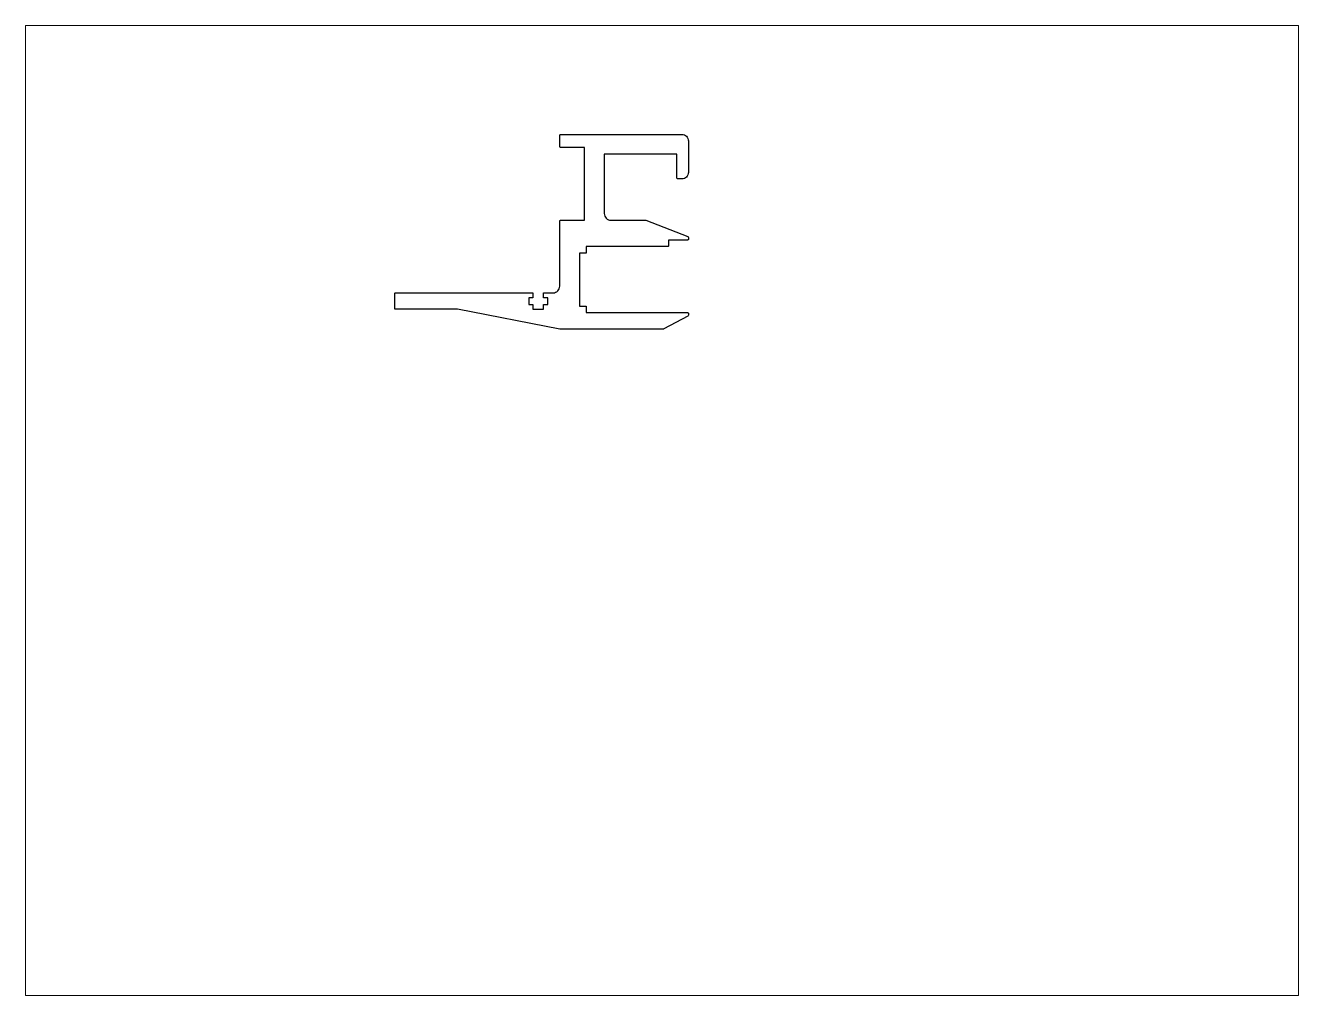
# Paper-space layout 'Layout1' of a CAD drawing. Extents: x 27 to 240, y 20 to 183.
# The model-space entities are those that its viewports show. They can reach past a viewport. Long polylines and large blocks are cut down to what shows.
import ezdxf

# ---------------------------------------------------------------- set-up
doc = ezdxf.new("R2010")
doc.units = 0
doc.header["$LTSCALE"] = 15
doc.layers.get('0').update_dxf_attribs({"linetype": 'CONTINUOUS'})

msp = doc.modelspace()

# ---------------------------------------------------------------- linework, layer by layer
at = {"color": 0, "ltscale": 0.05}
msp.add_lwpolyline([(198.52, 213.05, 0.310329), (198.32, 213.33, -0.310329), (198.52, 213.05), (198.52, 212.55, -0.414214), (198.22, 212.25), (192.52, 212.25), (192.52, 210.55, -0.414214), (192.22, 210.25), (167.52, 210.25), (167.52, 208.25), (165.52, 208.25), (165.52, 192.25), (167.52, 192.25), (167.52, 190.25), (198.22, 190.25, -0.414214), (198.52, 189.95), (198.52, 189.43, -0.276984), (198.36, 189.17), (191.08, 185.29, -0.123106), (190.94, 185.25), (159.52, 185.25), (128.52, 191.25), (109.82, 191.25, -0.414214), (109.52, 191.55), (109.52, 195.95, -0.414214), (109.82, 196.25), (151.42, 196.25), (151.42, 194.75), (150.17, 194.75), (150.17, 192.75), (151.42, 192.75), (151.42, 191.25), (154.62, 191.25), (154.62, 192.75), (155.87, 192.75), (155.87, 194.75), (154.62, 194.75), (154.62, 196.25), (157.52, 196.25, 0.414214), (159.52, 198.25), (159.52, 217.95, -0.414214), (159.82, 218.25), (167.02, 218.25), (167.02, 240.25), (159.82, 240.25, -0.414214), (159.52, 240.55), (159.52, 243.95, -0.414214), (159.82, 244.25), (196.52, 244.25, -0.414214), (198.52, 242.25), (198.52, 232.75, -0.414214), (196.52, 230.75), (195.32, 230.75, -0.414214), (195.02, 231.05), (195.02, 238.25), (173.02, 238.25), (173.02, 220.25, 0.414214), (175.02, 218.25), (185.46, 218.25, -0.092052), (185.57, 218.23), (198.32, 213.33)], format="xyb", dxfattribs=at)

psp = doc.layouts.get("Layout1")

# ---------------------------------------------------------------- viewports
at = {"layer": '0', "color": 0, "linetype": 'BYBLOCK', "ltscale": 0.05}
psp.add_viewport(center=(133.35, 101.6), size=(213.36, 162.56), view_center_point=(190.51, 130.3), view_height=293.8955, dxfattribs=at)

doc.saveas('drawing.dxf')
